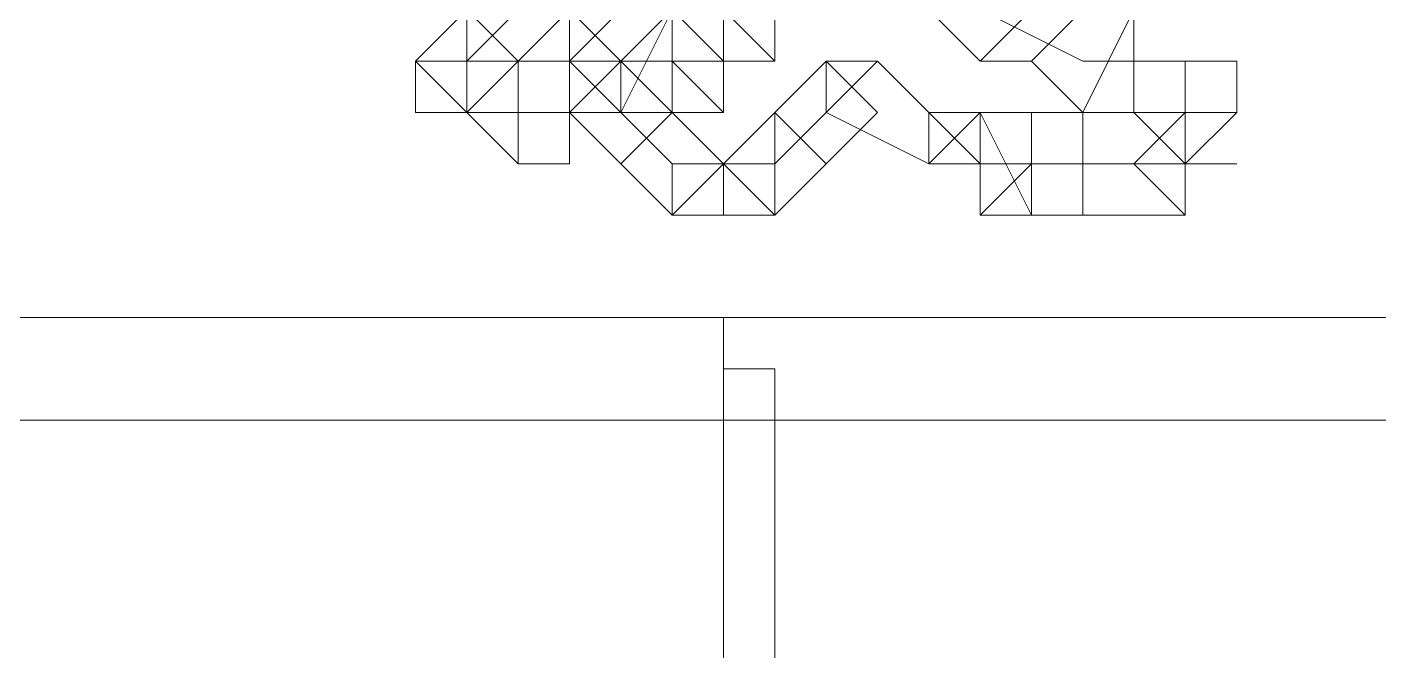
# Model space of a CAD drawing. Extents: x -66030 to 95157, y -13132 to 45879.
# Drawn here: x 53928.4 to 54031.3, y 27568.8 to 27616.3 of the extents above; entities that cross this region are included whole.
import ezdxf

# ---------------------------------------------------------------- set-up
doc = ezdxf.new("R2010")
doc.units = 0
doc.header["$LTSCALE"] = 100
doc.header["$MEASUREMENT"] = 0
doc.layers.get('0').update_dxf_attribs({"linetype": 'CONTINUOUS'})

msp = doc.modelspace()

# ---------------------------------------------------------------- linework, layer by layer
at = {"lineweight": 0}
for points in [[(54000.98, 27613.75), (54004.88, 27617.66), (53997.07, 27621.56), (53997.07, 27617.66), (54000.98, 27613.75), (54000.98, 27613.75), (54000.98, 27613.75), (54000.98, 27613.75), (54000.98, 27613.75)], [(53961.92, 27617.66), (53961.92, 27617.66), (53958.01, 27613.75), (53961.92, 27613.75), (53961.92, 27613.75), (53961.92, 27617.66), (53961.92, 27617.66), (53961.92, 27617.66), (53961.92, 27617.66)], [(53965.82, 27613.75), (53961.92, 27617.66), (53961.92, 27617.66), (53961.92, 27613.75), (53965.82, 27613.75), (53965.82, 27613.75), (53965.82, 27613.75), (53965.82, 27613.75), (53965.82, 27613.75)], [(53965.82, 27613.75), (53961.92, 27617.66), (53961.92, 27617.66), (53965.82, 27613.75), (53965.82, 27613.75), (53965.82, 27613.75), (53965.82, 27613.75), (53965.82, 27613.75), (53965.82, 27613.75)], [(53961.92, 27617.66), (53961.92, 27617.66), (53961.92, 27617.66), (53965.82, 27613.75), (53969.73, 27617.66), (53961.92, 27617.66), (53961.92, 27617.66), (53961.92, 27617.66), (53961.92, 27617.66)], [(53973.63, 27613.75), (53969.73, 27609.84), (53969.73, 27609.84), (53977.54, 27609.84), (53973.63, 27613.75), (53973.63, 27613.75), (53973.63, 27613.75), (53969.73, 27617.66), (53969.73, 27609.84)], [(53973.63, 27609.84), (53973.63, 27609.84), (53977.54, 27617.66), (53973.63, 27617.66), (53969.73, 27613.75), (53973.63, 27609.84), (53973.63, 27609.84), (53973.63, 27609.84), (53973.63, 27609.84)], [(53981.45, 27613.75), (53977.54, 27617.66), (53977.54, 27613.75), (53981.45, 27609.84), (53981.45, 27613.75), (53981.45, 27613.75), (53981.45, 27613.75), (53981.45, 27613.75), (53981.45, 27613.75)], [(53985.35, 27613.75), (53981.45, 27617.66), (53977.54, 27617.66), (53981.45, 27613.75), (53985.35, 27613.75), (53985.35, 27613.75), (53985.35, 27613.75), (53985.35, 27613.75), (53985.35, 27613.75)], [(53985.35, 27617.66), (53981.45, 27617.66), (53981.45, 27617.66), (53985.35, 27613.75), (53985.35, 27617.66), (53985.35, 27617.66), (53985.35, 27617.66), (53985.35, 27617.66), (53985.35, 27617.66)], [(54008.79, 27617.66), (54008.79, 27617.66), (54004.88, 27617.66), (54000.98, 27613.75), (54004.88, 27613.75), (54008.79, 27617.66), (54008.79, 27617.66), (54008.79, 27617.66), (54008.79, 27617.66)], [(54012.69, 27617.66), (54012.69, 27617.66), (54008.79, 27617.66), (54004.88, 27613.75), (54008.79, 27609.84), (54012.69, 27617.66), (54012.69, 27617.66), (54012.69, 27617.66), (54012.69, 27617.66)], [(54012.69, 27609.84), (54012.69, 27613.75), (54012.69, 27617.66), (54008.79, 27609.84), (54012.69, 27609.84), (54012.69, 27609.84), (54012.69, 27609.84), (54012.69, 27609.84), (54012.69, 27609.84)], [(53958.01, 27613.75), (53958.01, 27609.84), (53961.92, 27609.84), (53961.92, 27613.75), (53961.92, 27613.75), (53958.01, 27613.75), (53958.01, 27613.75), (53958.01, 27613.75), (53958.01, 27609.84)], [(53958.01, 27613.75), (53958.01, 27613.75), (53958.01, 27613.75), (53961.92, 27609.84), (53961.92, 27613.75), (53958.01, 27613.75), (53958.01, 27613.75), (53958.01, 27613.75), (53958.01, 27613.75)], [(53961.92, 27609.84), (53961.92, 27609.84), (53965.82, 27605.94), (53965.82, 27613.75), (53965.82, 27613.75), (53961.92, 27609.84), (53961.92, 27609.84), (53961.92, 27609.84), (53961.92, 27609.84)], [(53961.92, 27613.75), (53961.92, 27609.84), (53961.92, 27609.84), (53965.82, 27613.75), (53961.92, 27613.75), (53961.92, 27613.75), (53961.92, 27613.75), (53961.92, 27613.75), (53961.92, 27613.75)], [(53961.92, 27609.84), (53961.92, 27609.84), (53961.92, 27609.84), (53961.92, 27613.75), (53961.92, 27613.75), (53961.92, 27609.84), (53961.92, 27609.84), (53961.92, 27609.84), (53961.92, 27609.84)], [(53965.82, 27605.94), (53965.82, 27605.94), (53969.73, 27605.94), (53969.73, 27613.75), (53965.82, 27613.75), (53965.82, 27605.94), (53965.82, 27605.94), (53965.82, 27605.94), (53965.82, 27605.94)], [(53965.82, 27605.94), (53965.82, 27605.94), (53965.82, 27605.94), (53965.82, 27613.75), (53965.82, 27613.75), (53965.82, 27605.94), (53965.82, 27605.94), (53965.82, 27605.94), (53965.82, 27605.94)], [(53973.63, 27609.84), (53973.63, 27613.75), (53973.63, 27613.75), (53969.73, 27609.84), (53973.63, 27609.84), (53973.63, 27609.84), (53973.63, 27609.84), (53973.63, 27609.84), (53973.63, 27609.84)], [(53969.73, 27613.75), (53973.63, 27609.84), (53973.63, 27609.84), (53969.73, 27613.75), (53969.73, 27613.75), (53969.73, 27613.75), (53969.73, 27613.75), (53969.73, 27613.75), (53969.73, 27613.75)], [(53969.73, 27613.75), (53973.63, 27609.84), (53973.63, 27609.84), (53969.73, 27613.75), (53969.73, 27613.75), (53969.73, 27613.75), (53969.73, 27613.75), (53969.73, 27613.75), (53969.73, 27613.75)], [(53969.73, 27609.84), (53973.63, 27609.84), (53973.63, 27609.84), (53969.73, 27613.75), (53969.73, 27609.84), (53969.73, 27609.84), (53969.73, 27609.84), (53969.73, 27609.84), (53969.73, 27609.84)], [(53969.73, 27605.94), (53969.73, 27605.94), (53969.73, 27609.84), (53969.73, 27613.75), (53969.73, 27609.84), (53969.73, 27605.94), (53969.73, 27605.94), (53969.73, 27605.94), (53969.73, 27605.94)], [(53969.73, 27605.94), (53969.73, 27605.94), (53969.73, 27605.94), (53969.73, 27613.75), (53969.73, 27609.84), (53969.73, 27605.94), (53969.73, 27605.94), (53969.73, 27605.94), (53969.73, 27605.94)], [(53973.63, 27609.84), (53973.63, 27613.75), (53973.63, 27613.75), (53973.63, 27609.84), (53973.63, 27609.84), (53973.63, 27609.84), (53973.63, 27609.84), (53973.63, 27609.84), (53973.63, 27609.84)], [(53977.54, 27609.84), (53977.54, 27613.75), (53973.63, 27613.75), (53973.63, 27609.84), (53977.54, 27609.84), (53977.54, 27609.84), (53977.54, 27609.84), (53977.54, 27609.84), (53977.54, 27609.84)], [(53981.45, 27609.84), (53977.54, 27613.75), (53973.63, 27613.75), (53977.54, 27609.84), (53981.45, 27609.84), (53981.45, 27609.84), (53981.45, 27609.84), (53981.45, 27609.84), (53981.45, 27609.84)], [(53985.35, 27609.84), (53989.26, 27605.94), (53993.16, 27609.84), (53989.26, 27613.75), (53985.35, 27609.84), (53985.35, 27609.84), (53985.35, 27609.84), (53985.35, 27609.84), (53985.35, 27609.84)], [(53989.26, 27613.75), (53989.26, 27609.84), (53997.07, 27605.94), (53997.07, 27609.84), (53993.16, 27613.75), (53989.26, 27613.75), (53993.16, 27613.75), (53993.16, 27613.75), (53989.26, 27613.75)], [(54016.6, 27613.75), (54016.6, 27613.75), (54012.69, 27613.75), (54012.69, 27609.84), (54016.6, 27609.84), (54016.6, 27613.75), (54016.6, 27613.75), (54016.6, 27613.75), (54016.6, 27613.75)], [(54016.6, 27613.75), (54016.6, 27613.75), (54016.6, 27613.75), (54016.6, 27609.84), (54016.6, 27609.84), (54016.6, 27613.75), (54016.6, 27613.75), (54016.6, 27613.75), (54016.6, 27613.75)], [(54020.51, 27609.84), (54020.51, 27613.75), (54016.6, 27613.75), (54016.6, 27609.84), (54016.6, 27609.84), (54020.51, 27609.84), (54020.51, 27609.84), (54020.51, 27613.75), (54020.51, 27613.75)], [(53969.73, 27609.84), (53973.63, 27605.94), (53973.63, 27605.94), (53977.54, 27609.84), (53973.63, 27609.84), (53969.73, 27609.84), (53969.73, 27609.84), (53969.73, 27609.84), (53973.63, 27605.94)], [(53969.73, 27609.84), (53973.63, 27609.84), (53973.63, 27609.84), (53969.73, 27609.84), (53969.73, 27609.84), (53969.73, 27609.84), (53969.73, 27609.84), (53973.63, 27609.84), (53973.63, 27609.84)], [(53973.63, 27605.94), (53973.63, 27605.94), (53977.54, 27602.03), (53981.45, 27605.94), (53977.54, 27609.84), (53973.63, 27605.94), (53973.63, 27605.94), (53973.63, 27605.94), (53973.63, 27605.94)], [(53977.54, 27609.84), (53973.63, 27605.94), (53973.63, 27605.94), (53977.54, 27609.84), (53977.54, 27609.84), (53977.54, 27609.84), (53977.54, 27609.84), (53977.54, 27609.84), (53977.54, 27609.84)], [(53985.35, 27602.03), (53985.35, 27602.03), (53985.35, 27602.03), (53985.35, 27609.84), (53981.45, 27605.94), (53985.35, 27602.03), (53985.35, 27602.03), (53985.35, 27602.03), (53985.35, 27602.03)], [(53989.26, 27605.94), (53989.26, 27605.94), (53989.26, 27605.94), (53985.35, 27609.84), (53985.35, 27609.84), (53989.26, 27605.94), (53989.26, 27605.94), (53989.26, 27605.94), (53989.26, 27605.94)], [(53985.35, 27602.03), (53985.35, 27602.03), (53989.26, 27605.94), (53985.35, 27609.84), (53985.35, 27605.94), (53985.35, 27602.03), (53985.35, 27602.03), (53985.35, 27602.03), (53985.35, 27602.03)], [(54000.98, 27609.84), (53997.07, 27605.94), (54000.98, 27605.94), (54000.98, 27605.94), (54000.98, 27609.84), (54000.98, 27609.84), (54000.98, 27609.84), (54000.98, 27609.84), (54000.98, 27609.84)], [(53997.07, 27609.84), (53997.07, 27605.94), (53997.07, 27605.94), (54000.98, 27609.84), (53997.07, 27609.84), (53997.07, 27609.84), (53997.07, 27609.84), (53997.07, 27609.84), (53997.07, 27609.84)], [(54000.98, 27609.84), (54004.88, 27602.03), (54004.88, 27602.03), (54004.88, 27609.84), (54004.88, 27609.84), (54000.98, 27609.84), (54004.88, 27609.84), (54004.88, 27609.84), (54000.98, 27609.84)], [(54000.98, 27602.03), (54000.98, 27602.03), (54004.88, 27602.03), (54000.98, 27609.84), (54000.98, 27605.94), (54000.98, 27602.03), (54000.98, 27602.03), (54000.98, 27602.03), (54000.98, 27602.03)], [(54004.88, 27609.84), (54004.88, 27602.03), (54008.79, 27602.03), (54008.79, 27609.84), (54004.88, 27609.84), (54004.88, 27609.84), (54004.88, 27609.84), (54004.88, 27609.84), (54004.88, 27609.84)], [(54008.79, 27609.84), (54008.79, 27602.03), (54016.6, 27602.03), (54016.6, 27605.94), (54012.69, 27609.84), (54008.79, 27609.84), (54012.69, 27609.84), (54012.69, 27609.84), (54008.79, 27609.84)], [(54008.79, 27602.03), (54008.79, 27602.03), (54008.79, 27602.03), (54008.79, 27609.84), (54008.79, 27609.84), (54008.79, 27602.03), (54008.79, 27602.03), (54008.79, 27602.03), (54008.79, 27602.03)], [(54012.69, 27605.94), (54016.6, 27605.94), (54020.51, 27609.84), (54016.6, 27609.84), (54012.69, 27605.94), (54012.69, 27605.94), (54012.69, 27605.94), (54012.69, 27605.94), (54012.69, 27605.94)], [(54020.51, 27609.84), (54020.51, 27609.84), (54020.51, 27609.84), (54016.6, 27609.84), (54016.6, 27609.84), (54020.51, 27609.84), (54020.51, 27609.84), (54020.51, 27609.84), (54020.51, 27609.84)], [(54020.51, 27609.84), (54020.51, 27609.84), (54020.51, 27609.84), (54016.6, 27609.84), (54016.6, 27609.84), (54020.51, 27609.84), (54020.51, 27609.84), (54020.51, 27609.84), (54020.51, 27609.84)], [(53977.54, 27602.03), (53981.45, 27602.03), (53981.45, 27602.03), (53981.45, 27605.94), (53977.54, 27605.94), (53977.54, 27602.03), (53977.54, 27602.03), (53977.54, 27602.03), (53981.45, 27602.03)], [(53977.54, 27602.03), (53977.54, 27602.03), (53977.54, 27602.03), (53981.45, 27605.94), (53981.45, 27605.94), (53977.54, 27602.03), (53977.54, 27602.03), (53977.54, 27602.03), (53977.54, 27602.03)], [(53981.45, 27602.03), (53981.45, 27602.03), (53985.35, 27602.03), (53985.35, 27605.94), (53981.45, 27605.94), (53981.45, 27602.03), (53981.45, 27602.03), (53981.45, 27602.03), (53981.45, 27602.03)], [(54000.98, 27605.94), (53997.07, 27605.94), (54000.98, 27605.94), (54004.88, 27605.94), (54000.98, 27605.94), (54000.98, 27605.94), (54000.98, 27605.94), (54000.98, 27605.94), (54000.98, 27605.94)], [(54000.98, 27602.03), (54000.98, 27602.03), (54000.98, 27602.03), (54000.98, 27605.94), (54000.98, 27605.94), (54000.98, 27602.03), (54000.98, 27602.03), (54000.98, 27602.03), (54000.98, 27602.03)], [(54000.98, 27605.94), (54000.98, 27605.94), (54000.98, 27602.03), (54004.88, 27605.94), (54004.88, 27605.94), (54000.98, 27605.94), (54000.98, 27605.94), (54000.98, 27605.94), (54000.98, 27605.94)], [(54016.6, 27605.94), (54016.6, 27605.94), (54020.51, 27605.94), (54012.69, 27605.94), (54012.69, 27605.94), (54016.6, 27605.94), (54016.6, 27605.94), (54016.6, 27605.94), (54016.6, 27605.94)], [(54016.6, 27602.03), (54016.6, 27602.03), (54016.6, 27605.94), (54012.69, 27605.94), (54012.69, 27605.94), (54016.6, 27602.03), (54016.6, 27602.03), (54016.6, 27602.03), (54016.6, 27602.03)], [(54016.6, 27602.03), (54016.6, 27602.03), (54016.6, 27602.03), (54012.69, 27605.94), (54012.69, 27605.94), (54016.6, 27602.03), (54016.6, 27602.03), (54016.6, 27602.03), (54016.6, 27602.03)], [(53981.45, 27594.22), (51942.53, 27594.22), (51942.53, 27586.41), (53981.45, 27586.41)], [(54411.1, 27590.31), (54407.2, 27594.22), (53676.78, 27594.22), (53676.78, 27586.41), (54407.2, 27586.41), (54411.1, 27590.31), (54407.2, 27586.41), (54411.1, 27586.41), (54411.1, 27590.31)], [(53985.35, 26492.74), (53985.35, 27590.31), (53981.45, 27590.31), (53981.45, 26492.74)]]:
    msp.add_lwpolyline(points, close=True, dxfattribs=at)
for points in [[(53977.54, 27617.66), (53973.63, 27613.75), (53969.73, 27613.75), (53969.73, 27609.84), (53969.73, 27609.84), (53969.73, 27609.84), (53969.73, 27609.84), (53969.73, 27609.84), (53965.82, 27609.84), (53965.82, 27609.84), (53965.82, 27609.84), (53961.92, 27609.84), (53961.92, 27609.84), (53961.92, 27613.75), (53961.92, 27613.75), (53961.92, 27613.75), (53965.82, 27617.66)], [(54000.98, 27617.66), (54008.79, 27613.75), (54012.69, 27613.75), (54012.69, 27613.75), (54016.6, 27613.75), (54016.6, 27609.84), (54016.6, 27609.84), (54016.6, 27609.84), (54016.6, 27609.84), (54016.6, 27605.94), (54016.6, 27605.94), (54016.6, 27605.94), (54016.6, 27605.94), (54008.79, 27605.94), (54008.79, 27605.94), (54004.88, 27605.94), (54004.88, 27605.94), (54000.98, 27605.94), (54000.98, 27605.94), (54000.98, 27605.94), (54000.98, 27605.94), (54000.98, 27605.94), (53997.07, 27609.84), (53993.16, 27613.75), (53989.26, 27609.84), (53985.35, 27605.94), (53985.35, 27605.94), (53985.35, 27605.94), (53981.45, 27605.94), (53981.45, 27605.94), (53977.54, 27605.94), (53977.54, 27605.94), (53973.63, 27609.84), (53973.63, 27609.84), (53973.63, 27609.84), (53973.63, 27609.84), (53973.63, 27609.84), (53977.54, 27609.84), (53977.54, 27613.75), (53981.45, 27613.75), (53981.45, 27617.66)]]:
    msp.add_lwpolyline(points, dxfattribs=at)

doc.saveas('drawing.dxf')
